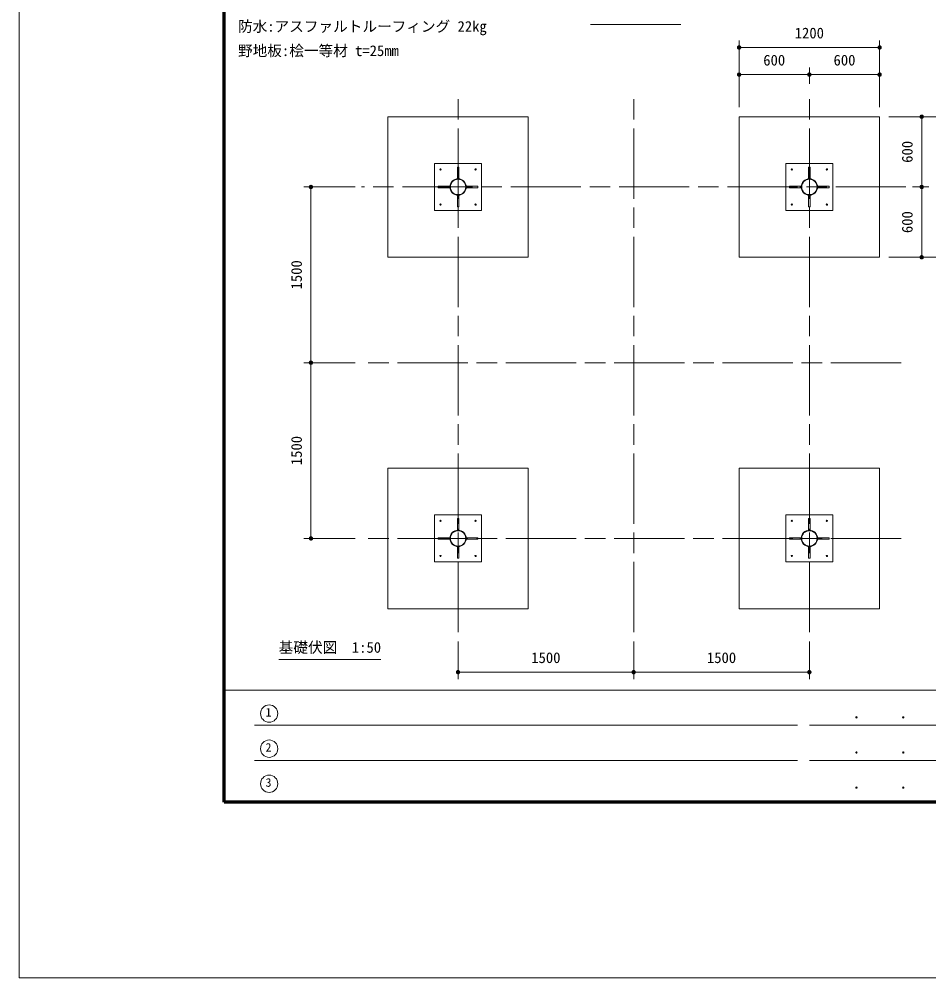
# Model space of a CAD drawing. Units: millimetres at full size, sheet at 1:50, with parts at other scales. Extents: x -1000 to 22000, y -750 to 15600.
# Drawn here: x -1000 to 6768, y -750 to 7434 of the extents above; entities that cross this region are included whole.
import ezdxf
from ezdxf.enums import TextEntityAlignment as Align

# ---------------------------------------------------------------- set-up
doc = ezdxf.new("R2010")
doc.units = ezdxf.units.MM
doc.header["$LTSCALE"] = 50
doc.linetypes.add('CHAIN', pattern=[18.5, 12, -1.5, 3.5, -1.5])
for name, color, linetype, lineweight in [('D-BMK', 2, 'CHAIN', 13), ('D-STR', 1, 'Continuous', 13), ('D-STR-DIM', 7, 'Continuous', 13), ('D-STR-HTXT', 7, 'Continuous', 13), ('D-STR-TXT', 7, 'Continuous', 13), ('D-TTL', 7, 'Continuous', 70), ('D-TTL-FRAM', 7, 'Continuous', 13), ('D-TTL-TXT', 7, 'Continuous', 13), ('V-nasSTD', 5, 'Continuous', 13)]:
    doc.layers.add(name, color=color, linetype=linetype, lineweight=lineweight)
doc.styles.add('ＭＳ ゴシック', font='')
doc.styles.get('ＭＳ ゴシック').set_extended_font_data('MS Gothic')

# ---------------------------------------------------------------- blocks, each defined once
blk = doc.blocks.new('filled_dot')
at = {"color": 0, "linetype": 'Continuous', "lineweight": -2, "const_width": 1.25}
blk.add_lwpolyline([(-0.625, 0, 1), (0.625, 0, 1)], format="xyb", close=True, dxfattribs=at)

msp = doc.modelspace()

# ---------------------------------------------------------------- linework, layer by layer
at = {"layer": 'D-BMK'}
for p, q in [((2747.98, 2201.4), (2747.98, 6801.4)), ((4247.98, 2201.4), (4247.98, 6801.4)), ((5747.98, 2201.4), (5747.98, 6801.4)), ((6572.67, 6001.4), (1923.28, 6001.4)), ((6531.37, 4501.4), (1964.58, 4501.4)), ((6531.37, 3001.4), (1964.58, 3001.4))]:
    msp.add_line(p, q, dxfattribs=at)
at = {"layer": 'D-STR'}
for p, q in [((2741.98, 6081.3), (2753.98, 6081.3)), ((5741.98, 6081.3), (5753.98, 6081.3)), ((2668.08, 5995.4), (2668.08, 6007.4)), ((2827.88, 6007.4), (2827.88, 5995.4)), ((5668.08, 5995.4), (5668.08, 6007.4)), ((5827.88, 6007.4), (5827.88, 5995.4)), ((2753.98, 5921.5), (2741.98, 5921.5)), ((5753.98, 5921.5), (5741.98, 5921.5)), ((2741.98, 3081.3), (2753.98, 3081.3)), ((5741.98, 3081.3), (5753.98, 3081.3)), ((2668.08, 2995.4), (2668.08, 3007.4)), ((2827.88, 3007.4), (2827.88, 2995.4)), ((5668.08, 2995.4), (5668.08, 3007.4)), ((5827.88, 3007.4), (5827.88, 2995.4)), ((2753.98, 2921.5), (2741.98, 2921.5)), ((5753.98, 2921.5), (5741.98, 2921.5))]:
    msp.add_line(p, q, dxfattribs=at)
for points in [[(2147.98, 5401.4), (3347.98, 5401.4), (3347.98, 6601.4), (2147.98, 6601.4)], [(5147.98, 5401.4), (6347.98, 5401.4), (6347.98, 6601.4), (5147.98, 6601.4)], [(2547.98, 5801.4), (2947.98, 5801.4), (2947.98, 6201.4), (2547.98, 6201.4)], [(2741.98, 6071.3), (2741.98, 6171.3), (2753.98, 6171.3), (2753.98, 6071.3)], [(5547.98, 5801.4), (5947.98, 5801.4), (5947.98, 6201.4), (5547.98, 6201.4)], [(5741.98, 6071.3), (5741.98, 6171.3), (5753.98, 6171.3), (5753.98, 6071.3)], [(2678.08, 5995.4), (2578.08, 5995.4), (2578.08, 6007.4), (2678.08, 6007.4)], [(2817.88, 6007.4), (2917.88, 6007.4), (2917.88, 5995.4), (2817.88, 5995.4)], [(5678.08, 5995.4), (5578.08, 5995.4), (5578.08, 6007.4), (5678.08, 6007.4)], [(5817.88, 6007.4), (5917.88, 6007.4), (5917.88, 5995.4), (5817.88, 5995.4)], [(2753.98, 5931.5), (2753.98, 5831.5), (2741.98, 5831.5), (2741.98, 5931.5)], [(5753.98, 5931.5), (5753.98, 5831.5), (5741.98, 5831.5), (5741.98, 5931.5)], [(2147.98, 2401.4), (3347.98, 2401.4), (3347.98, 3601.4), (2147.98, 3601.4)], [(5147.98, 2401.4), (6347.98, 2401.4), (6347.98, 3601.4), (5147.98, 3601.4)], [(2547.98, 2801.4), (2947.98, 2801.4), (2947.98, 3201.4), (2547.98, 3201.4)], [(5547.98, 2801.4), (5947.98, 2801.4), (5947.98, 3201.4), (5547.98, 3201.4)], [(2741.98, 3071.3), (2741.98, 3171.3), (2753.98, 3171.3), (2753.98, 3071.3)], [(5741.98, 3071.3), (5741.98, 3171.3), (5753.98, 3171.3), (5753.98, 3071.3)], [(2678.08, 2995.4), (2578.08, 2995.4), (2578.08, 3007.4), (2678.08, 3007.4)], [(2817.88, 3007.4), (2917.88, 3007.4), (2917.88, 2995.4), (2817.88, 2995.4)], [(5678.08, 2995.4), (5578.08, 2995.4), (5578.08, 3007.4), (5678.08, 3007.4)], [(5817.88, 3007.4), (5917.88, 3007.4), (5917.88, 2995.4), (5817.88, 2995.4)], [(2753.98, 2931.5), (2753.98, 2831.5), (2741.98, 2831.5), (2741.98, 2931.5)], [(5753.98, 2931.5), (5753.98, 2831.5), (5741.98, 2831.5), (5741.98, 2931.5)]]:
    msp.add_lwpolyline(points, close=True, dxfattribs=at)
for centre, radius in [((2597.98, 6151.4), 5.4), ((2897.98, 6151.4), 5.4), ((5597.98, 6151.4), 5.4), ((5897.98, 6151.4), 5.4), ((2747.98, 6001.4), 69.9), ((2747.98, 6001.4), 65.4), ((5747.98, 6001.4), 69.9), ((5747.98, 6001.4), 65.4), ((2597.98, 5851.4), 5.4), ((2897.98, 5851.4), 5.4), ((5597.98, 5851.4), 5.4), ((5897.98, 5851.4), 5.4), ((2597.98, 3151.4), 5.4), ((2897.98, 3151.4), 5.4), ((5597.98, 3151.4), 5.4), ((5897.98, 3151.4), 5.4), ((2747.98, 3001.4), 69.9), ((2747.98, 3001.4), 65.4), ((5747.98, 3001.4), 69.9), ((5747.98, 3001.4), 65.4), ((2597.98, 2851.4), 5.4), ((2897.98, 2851.4), 5.4), ((5597.98, 2851.4), 5.4), ((5897.98, 2851.4), 5.4)]:
    msp.add_circle(centre, radius, dxfattribs=at)
at = {"layer": 'D-STR-DIM'}
for p, q in [((5147.98, 6681.4), (5147.98, 7252.28)), ((6347.98, 6681.4), (6347.98, 7252.28)), ((5147.98, 7192.28), (6347.98, 7192.28)), ((5147.98, 6681.4), (5147.98, 7020.63)), ((5147.98, 6960.63), (5747.98, 6960.63)), ((5747.98, 6881.4), (5747.98, 7020.63)), ((5747.98, 6881.4), (5747.98, 7020.63)), ((6347.98, 6960.63), (5747.98, 6960.63)), ((6347.98, 6681.4), (6347.98, 7020.63)), ((6427.98, 6601.4), (6767.21, 6601.4)), ((6427.98, 6601.4), (7062.45, 6601.4)), ((6707.21, 6001.4), (6707.21, 6601.4)), ((1870.58, 6001.4), (1431.76, 6001.4)), ((1491.76, 6001.4), (1491.76, 4501.4)), ((6627.98, 6001.4), (6767.21, 6001.4)), ((6627.98, 6001.4), (6767.21, 6001.4)), ((6707.21, 6001.4), (6707.21, 5401.4)), ((6427.98, 5401.4), (7062.45, 5401.4)), ((6427.98, 5401.4), (6767.21, 5401.4)), ((1870.58, 4501.4), (1431.76, 4501.4)), ((1870.58, 4501.4), (1431.76, 4501.4)), ((1491.76, 4501.4), (1491.76, 3001.4)), ((1870.58, 3001.4), (1431.76, 3001.4)), ((2747.98, 2121.4), (2747.98, 1799.49)), ((4247.98, 2121.4), (4247.98, 1799.49)), ((4247.98, 2121.4), (4247.98, 1799.49)), ((5747.98, 2121.4), (5747.98, 1799.49)), ((2747.98, 1859.49), (4247.98, 1859.49)), ((4247.98, 1859.49), (5747.98, 1859.49))]:
    msp.add_line(p, q, dxfattribs=at)
at = {"layer": 'D-STR-TXT'}
for p, q in [((3880.24, 7388.08), (4649.19, 7388.08)), ((1216.26, 1966.7), (2087.1, 1966.7))]:
    msp.add_line(p, q, dxfattribs=at)
at = {"layer": 'D-TTL'}
msp.add_lwpolyline([(750, 750), (750, 14100), (20250, 14100), (20250, 750)], close=True, dxfattribs=at)
at = {"layer": 'D-TTL-FRAM'}
for p, q in [((750, 1706.1), (20250, 1706.1)), ((5648.06, 1406.1), (1008.51, 1406.1)), ((6998.06, 1406.1), (5748.06, 1406.1)), ((5648.06, 1106.1), (1008.51, 1106.1)), ((6998.06, 1106.1), (5748.06, 1106.1))]:
    msp.add_line(p, q, dxfattribs=at)
at = {"layer": 'D-TTL-TXT'}
for centre in [(1134.96, 1506.32), (1134.96, 1206.32), (1134.96, 906.32)]:
    msp.add_circle(centre, 74.03, dxfattribs=at)
at = {"layer": 'V-nasSTD'}
msp.add_lwpolyline([(-1000, -750), (-1000, 15600), (22000, 15600), (22000, -750)], close=True, dxfattribs=at)

# ---------------------------------------------------------------- block references
at = {"layer": 'D-STR-DIM', "xscale": 15, "yscale": 15}
for p in [(5147.98, 7192.28), (5147.98, 6960.63), (5747.98, 6960.63), (2747.98, 1859.49), (4247.98, 1859.49)]:
    msp.add_blockref('filled_dot', p, dxfattribs=at)
for p, rotation in [((6347.98, 7192.28), 180), ((5747.98, 6960.63), 180), ((6347.98, 6960.63), 180), ((6707.21, 6601.4), 270), ((1491.76, 6001.4), 270), ((6707.21, 6001.4), 90), ((6707.21, 6001.4), 270), ((6707.21, 5401.4), 90), ((1491.76, 4501.4), 90), ((1491.76, 4501.4), 270), ((1491.76, 3001.4), 90), ((4247.98, 1859.49), 180), ((5747.98, 1859.49), 180)]:
    msp.add_blockref('filled_dot', p, dxfattribs=dict(at, rotation=rotation))

# ---------------------------------------------------------------- texts
at = {"layer": 'D-STR-DIM', "style": 'ＭＳ ゴシック'}
for s, p in [('1200', (5747.98, 7361.66)), ('600', (5447.98, 7130.02)), ('600', (6047.98, 7130.02)), ('1500', (3497.98, 2028.88)), ('1500', (4997.98, 2028.88))]:
    msp.add_text(s, height=91.64, dxfattribs=at).set_placement(p, align=Align.TOP_CENTER)
for s, p in [('600', (6537.82, 6301.4)), ('600', (6537.82, 5701.4)), ('1500', (1322.38, 5251.4)), ('1500', (1322.38, 3751.4))]:
    msp.add_text(s, height=91.64, rotation=90, dxfattribs=at).set_placement(p, align=Align.TOP_CENTER)
at = {"layer": 'D-STR-HTXT', "style": 'ＭＳ ゴシック'}
for s, p in [('防水:アスファルトルーフィング 22kg', (868.85, 7418.04)), ('野地板:桧一等材 t=25mm', (868.85, 7210.65))]:
    msp.add_text(s, height=91.64, dxfattribs=at).set_placement(p, align=Align.TOP_LEFT)
at = {"layer": 'D-STR-TXT', "style": 'ＭＳ ゴシック'}
msp.add_text('基礎伏図\u30001:50', height=91.64, dxfattribs=at).set_placement((1216.26, 2116.7), align=Align.TOP_LEFT)
at = {"layer": 'D-TTL-FRAM', "style": 'ＭＳ ゴシック'}
for p in [(6112.49, 1432.1), (6512.49, 1432.1), (6112.49, 1132.1), (6512.49, 1132.1), (6112.49, 832.1), (6512.49, 832.1)]:
    msp.add_text('.', height=110, dxfattribs=at).set_placement(p, align=Align.BOTTOM_LEFT)
at = {"layer": 'D-TTL-TXT', "style": 'ＭＳ ゴシック'}
for s, p in [('1', (1104.42, 1458.8)), ('2', (1104.42, 1158.8)), ('3', (1104.42, 858.8))]:
    msp.add_text(s, height=73.31, dxfattribs=at).set_placement(p, align=Align.BOTTOM_LEFT)

doc.saveas('drawing.dxf')
